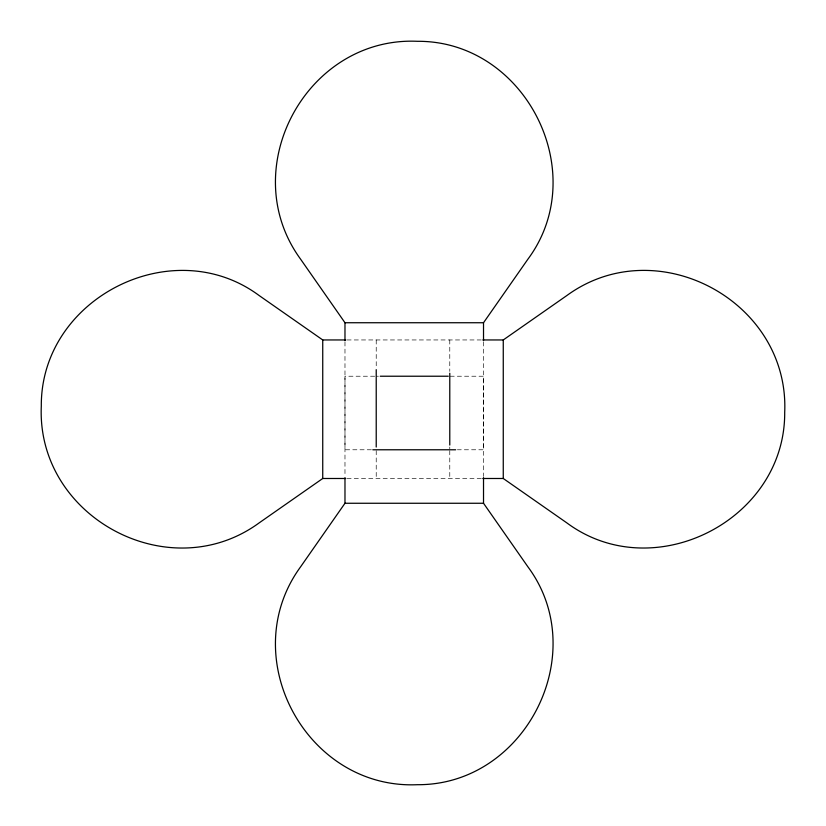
<?xml version="1.0" encoding="UTF-8"?>
<svg xmlns="http://www.w3.org/2000/svg" width="826" height="826" viewBox="0 0 826 826"><rect width="100%" height="100%" fill="white"/><g stroke="black" fill="none" stroke-linecap="round" stroke-linejoin="round"><path stroke-width="0.62" stroke-dasharray="4.13 3.1" d="M344.979 341.892L344.979 449.778L372.805 449.778M483.52 341.892L483.52 449.778L457.387 449.778M347.003 339.951L481.558 339.951M374.674 376.222L344.979 376.222L344.979 476.447M376.439 376.222L378.401 376.222M450.108 376.222L483.52 376.222L483.52 476.447M347.003 478.491L481.558 478.491M449.778 339.951L449.778 371.411M449.778 447.031L449.778 448.797M449.778 450.666L449.778 478.491M376.222 339.951L376.222 367.766M376.222 450.666L376.222 478.491"/><path stroke-width="1.24" d="M344.979 340.611L344.979 322.739L300.592 259.168C234.925 169.268 306.209 36.375 417.409 41.3C525.274 40.639 592.19 172.52 527.917 259.168L483.52 322.739L483.52 340.611M344.979 477.727L344.979 503.261L300.592 566.832C234.925 656.732 306.209 789.625 417.409 784.7C525.274 785.361 592.19 653.48 527.917 566.832L483.52 503.261L483.52 477.727M482.828 339.951L503.261 339.951L566.832 295.553C656.732 229.886 789.625 301.17 784.7 412.37C785.361 520.235 653.48 587.152 566.832 522.879L503.261 478.491L482.828 478.491M345.722 478.491L322.739 478.491L259.168 522.879C169.268 588.546 36.375 517.262 41.3 406.062C40.639 298.196 172.52 231.28 259.168 295.553L322.739 339.951L345.722 339.951M344.979 322.739L483.52 322.739M380.239 376.222L448.26 376.222M372.805 449.778L455.704 449.778M344.979 503.261L483.52 503.261M503.261 339.951L503.261 478.491M449.778 373.249L449.778 445.069M376.222 369.645L376.222 447.031M322.739 339.951L322.739 478.491"/></g></svg>
